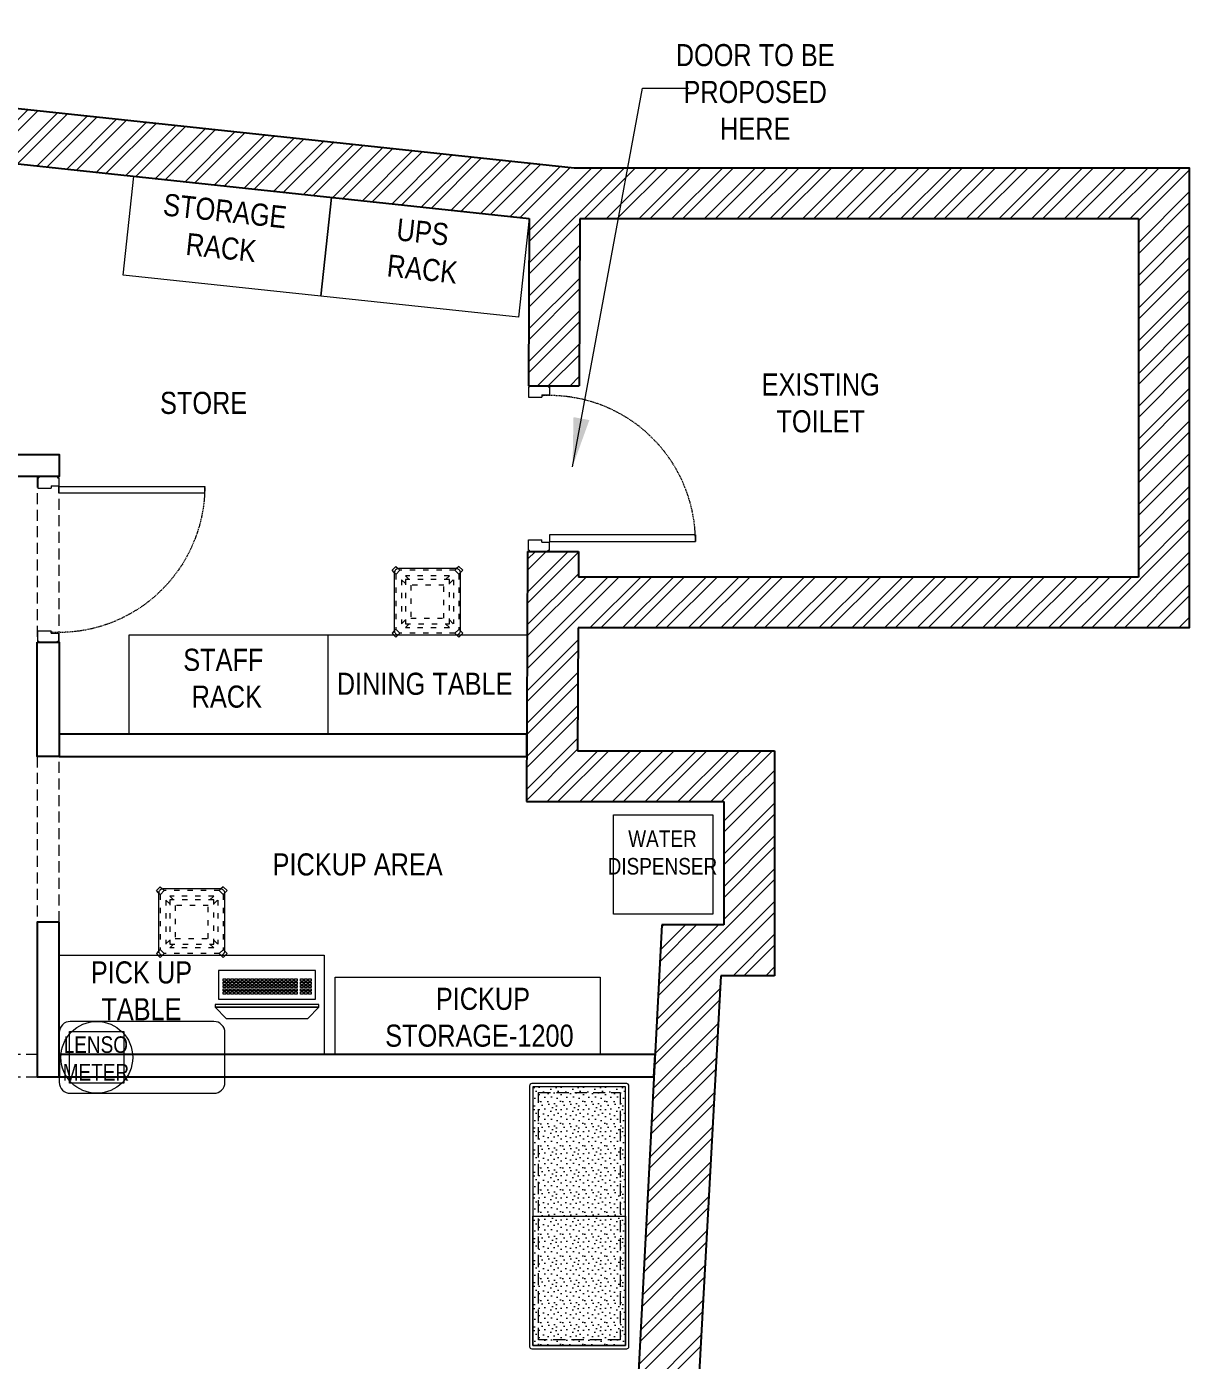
# Model space of a CAD drawing. Header units: millimetres. Extents: x 2137169 to 2150308, y 32445 to 49633.
# Drawn here: x 2144788 to 2150052, y 43596 to 49633 of the extents above; entities that cross this region are included whole.
import ezdxf

# ---------------------------------------------------------------- set-up
doc = ezdxf.new("R2010")
doc.units = ezdxf.units.MM
doc.header["$LTSCALE"] = 40
for name, pattern in [('a_p6_plan_L18$0$HIDDEN', [0.375, 0.25, -0.125]), ('ACAD_ISO03W100', [30, 12, -18]), ('HIDDEN2', [0.1875, 0.125, -0.0625])]:
    doc.linetypes.add(name, pattern=pattern)
doc.layers.add('A WALL', color=5, linetype='Continuous')
doc.layers.add('A-WALL', color=1, linetype='Continuous')
for name, color, linetype, lineweight in [('LENS-CURTAIN', 5, 'a_p6_plan_L18$0$HIDDEN', 9), ('LENS-DIM', 252, 'Continuous', 5), ('LENS-DOOR', 34, 'Continuous', 20), ('LENS-HATCH', 251, 'Continuous', 5), ('LENS-PARTITION', 21, 'Continuous', 25), ('LENS-TEXT', 31, 'Continuous', 5), ('LK-EQPMT', 3, 'Continuous', 18), ('LK-FF&E FLOOR', 1, 'Continuous', 9), ('LK-FF&E WALL', 1, 'Continuous', 9), ('LK-IT', 3, 'Continuous', 18), ('LN-ELEVATION-1', 81, 'Continuous', 13), ('LN-ELEVATION-2', 103, 'Continuous', 20), ('LN-ELEVATION-3', 125, 'a_p6_plan_L18$0$HIDDEN', 18), ('LN-ELEVATION-5', 167, 'Continuous', 5), ('LN-HATCH', 251, 'Continuous', 0)]:
    doc.layers.add(name, color=color, linetype=linetype, lineweight=lineweight)
doc.styles.add('LK TXT', font='Gill Sans MT Condensed Regular.ttf')
doc.styles.get("Standard").update_dxf_attribs({"font": 'Gill Sans MT Condensed Regular.ttf', "height": 100})
doc.dimstyles.new('100MM', dxfattribs={"dimtxt": 100, "dimasz": 50, "dimexe": 50, "dimexo": 50, "dimtad": 1, "dimdec": 0, "dimtxsty": 'Standard', "dimblk": 'OBLIQUE', "dimcen": 2.5, "dimdle": 50, "dimclrd": 256, "dimclre": 256, "dimclrt": 1, "dimadec": 0, "dimazin": 0, "dimtfac": 1, "dimtdec": 0, "dimtmove": 0, "dimatfit": 3, "dimfxl": 50, "dimfxlon": 1, "dimlwd": -1, "dimlwe": -1, "dimarcsym": 0})
pattern_1 = [(225, (-5155090.45, -36221.76), (74.087113, -74.087113), []), (225, (-5155139.84, -36221.76), (74.087113, -74.087113), [])]

# ---------------------------------------------------------------- blocks, each defined once
blk = doc.blocks.new('*U41')
at = {"layer": 'LENS-DOOR'}
for p, q in [((547491.5, 1778573.8), (547491.5, 1779235.3)), ((547522.8, 1779235.3), (547491.5, 1779235.3)), ((547522.8, 1779235.3), (547522.8, 1778573.8)), ((547447.3, 1778568.6), (547452.5, 1778568.6)), ((547447.3, 1778484.1), (547447.3, 1778568.6)), ((547452.5, 1778573.8), (547488.9, 1778573.8)), ((547452.5, 1778568.6), (547452.5, 1778573.8)), ((547488.9, 1778539.9), (547488.9, 1778573.8)), ((547488.9, 1778539.9), (547499.3, 1778539.9)), ((547522.8, 1778573.8), (547491.5, 1778573.8)), ((547499.3, 1778478.9), (547499.3, 1778539.9)), ((548145.2, 1778478.9), (548145.2, 1778539.9)), ((548155.6, 1778539.9), (548145.2, 1778539.9)), ((548192.1, 1778573.8), (548155.6, 1778573.8)), ((548155.6, 1778539.9), (548155.6, 1778573.8)), ((548192.1, 1778568.6), (548192.1, 1778573.8)), ((548197.3, 1778568.6), (548192.1, 1778568.6)), ((548197.3, 1778484.1), (548197.3, 1778568.6)), ((547447.3, 1778484.1), (547452.5, 1778484.1)), ((547452.5, 1778478.9), (547452.5, 1778484.1)), ((547452.5, 1778478.9), (547499.3, 1778478.9)), ((548192.1, 1778478.9), (548145.2, 1778478.9)), ((548192.1, 1778478.9), (548192.1, 1778484.1)), ((548197.3, 1778484.1), (548192.1, 1778484.1))]:
    blk.add_line(p, q, dxfattribs=at)
at = {"layer": 'LENS-DOOR', "color": 7, "linetype": 'HIDDEN2', "extrusion": (0, 0, -1)}
blk.add_ellipse((547491.5, 1778573.8), major_axis=(661.5, 0), ratio=1, start_param=-1.570791, end_param=0.051209, dxfattribs=at)
blk = doc.blocks.new('*U30')
at = {"layer": 'LK-EQPMT', "ltscale": 12}
blk.add_lwpolyline([(6, 4.9), (-6, 4.9), (-6, -4.9), (6, -4.9)], close=True, dxfattribs=at)
blk = doc.blocks.new('*U31')
at = {"color": 0, "linetype": 'ByBlock', "lineweight": -2, "transparency": 16777216}
for p in [(0, 0), (18, 0), (35.9, 0), (53.9, 0), (71.8, 0), (89.8, 0), (107.8, 0), (125.7, 0), (143.7, 0), (161.6, 0), (179.6, 0), (197.6, 0), (215.5, 0), (233.5, 0), (251.4, 0), (269.4, 0), (287.4, 0), (305.3, 0), (323.3, 0), (0, -14.7), (0, -29.5), (0, -44.2), (0, -59), (18, -14.7), (18, -29.5), (18, -44.2), (18, -59), (35.9, -14.7), (35.9, -29.5), (35.9, -44.2), (35.9, -59), (53.9, -14.7), (53.9, -29.5), (53.9, -44.2), (53.9, -59), (71.8, -14.7), (71.8, -29.5), (71.8, -44.2), (71.8, -59), (89.8, -14.7), (89.8, -29.5), (89.8, -44.2), (89.8, -59), (107.8, -14.7), (107.8, -29.5), (107.8, -44.2), (107.8, -59), (125.7, -14.7), (125.7, -29.5), (125.7, -44.2), (125.7, -59), (143.7, -14.7), (143.7, -29.5), (143.7, -44.2), (143.7, -59), (161.6, -14.7), (161.6, -29.5), (161.6, -44.2), (161.6, -59), (179.6, -14.7), (179.6, -29.5), (179.6, -44.2), (179.6, -59), (197.6, -14.7), (197.6, -29.5), (197.6, -44.2), (197.6, -59), (215.5, -14.7), (215.5, -29.5), (215.5, -44.2), (215.5, -59), (233.5, -14.7), (233.5, -29.5), (233.5, -44.2), (233.5, -59), (251.4, -14.7), (251.4, -29.5), (251.4, -44.2), (251.4, -59), (269.4, -14.7), (269.4, -29.5), (269.4, -44.2), (269.4, -59), (287.4, -14.7), (287.4, -29.5), (287.4, -44.2), (287.4, -59), (305.3, -14.7), (305.3, -29.5), (305.3, -44.2), (305.3, -59), (323.3, -14.7), (323.3, -29.5), (323.3, -44.2), (323.3, -59)]:
    blk.add_blockref('*U30', p, dxfattribs=at)
blk = doc.blocks.new('*U28')
at = {"layer": 'LK-EQPMT', "ltscale": 12}
blk.add_lwpolyline([(6, 4.9), (-6, 4.9), (-6, -4.9), (6, -4.9)], close=True, dxfattribs=at)
blk = doc.blocks.new('*U29')
at = {"color": 0, "linetype": 'ByBlock', "lineweight": -2, "transparency": 16777216}
for p in [(0, 0), (18, 0), (35.9, 0), (0, -14.7), (0, -29.5), (0, -44.2), (0, -59), (18, -14.7), (18, -29.5), (18, -44.2), (18, -59), (35.9, -14.7), (35.9, -29.5), (35.9, -44.2), (35.9, -59)]:
    blk.add_blockref('*U28', p, dxfattribs=at)
blk = doc.blocks.new('KEYBOARD')
at = {"ltscale": 12}
blk.add_lwpolyline([(8, 0), (8, 129.1), (448, 129.1), (448, 0)], close=True, dxfattribs=at)
for name, p in [('*U31', (35.2, 101.6)), ('*U29', (386.6, 101.6))]:
    blk.add_blockref(name, p)
blk = doc.blocks.new('Pickup table PC')
at = {"layer": 'LN-ELEVATION-2', "ltscale": 0.5}
for points in [[(470, 50), (0, 50), (0, 62), (470, 62)], [(420, 0), (50, 0), (0, 50), (470, 50)]]:
    blk.add_lwpolyline(points, close=True, dxfattribs=at)
blk = doc.blocks.new('Stool')
at = {"layer": 'LN-ELEVATION-1', "ltscale": 0.5}
blk.add_lwpolyline([(-130, 300), (130, 300, -0.414214), (150, 280), (150, 20, -0.414214), (130, 0), (-130, 0, -0.414214), (-150, 20), (-150, 280, -0.414214)], format="xyb", close=True, dxfattribs=at)
at = {"layer": 'LN-ELEVATION-3', "linetype": 'ACAD_ISO03W100', "ltscale": 0.05}
for p, q in [((-100, 232.3), (-142.4, 274.7)), ((-142.4, 274.7), (-142.4, 25.3)), ((-82.3, 250), (-124.7, 292.4)), ((-124.7, 292.4), (124.7, 292.4)), ((-117.4, 249.7), (-117.4, 50.3)), ((-99.7, 267.4), (99.7, 267.4)), ((82.3, 250), (124.7, 292.4)), ((100, 232.3), (142.4, 274.7)), ((117.4, 249.7), (117.4, 50.3)), ((142.4, 274.7), (142.4, 25.3)), ((-100, 67.7), (-142.4, 25.3)), ((100, 67.7), (142.4, 25.3)), ((-82.3, 50), (-124.7, 7.6)), ((-124.7, 7.6), (124.7, 7.6)), ((-99.7, 32.6), (99.7, 32.6)), ((82.3, 50), (124.7, 7.6))]:
    blk.add_line(p, q, dxfattribs=at)
for points in [[(-132.2, 299.9), (-124.7, 292.4), (-142.4, 274.7), (-149.9, 282.2)], [(132.2, 299.9), (124.7, 292.4), (142.4, 274.7), (149.9, 282.2)], [(-132.2, 0.1), (-124.7, 7.6), (-142.4, 25.3), (-149.9, 17.8)], [(132.2, 0.1), (124.7, 7.6), (142.4, 25.3), (149.9, 17.8)]]:
    blk.add_lwpolyline(points, dxfattribs=at)
for points in [[(-100, 250), (100, 250), (100, 50), (-100, 50)], [(-75, 225), (75, 225), (75, 75), (-75, 75)]]:
    blk.add_lwpolyline(points, close=True, dxfattribs=at)
at = {"layer": 'LN-ELEVATION-5', "ltscale": 0.5}
for points in [[(-149.9, 282.2), (-160.1, 292.4), (-142.4, 310.1), (-132.2, 299.9)], [(149.9, 282.2), (160.1, 292.4), (142.4, 310.1), (132.2, 299.9)], [(-149.9, 17.8), (-160.1, 7.6), (-142.4, -10.1), (-132.2, 0.1)], [(149.9, 17.8), (160.1, 7.6), (142.4, -10.1), (132.2, 0.1)]]:
    blk.add_lwpolyline(points, dxfattribs=at)
blk = doc.blocks.new('*U44')
at = {"layer": 'LENS-DOOR'}
for p, q in [((547491.5, 1778573.8), (547491.5, 1779235.3)), ((547522.8, 1779235.3), (547491.5, 1779235.3)), ((547522.8, 1779235.3), (547522.8, 1778573.8)), ((547447.3, 1778568.6), (547452.5, 1778568.6)), ((547447.3, 1778484.1), (547447.3, 1778568.6)), ((547452.5, 1778573.8), (547488.9, 1778573.8)), ((547452.5, 1778568.6), (547452.5, 1778573.8)), ((547488.9, 1778539.9), (547488.9, 1778573.8)), ((547488.9, 1778539.9), (547499.3, 1778539.9)), ((547522.8, 1778573.8), (547491.5, 1778573.8)), ((547499.3, 1778478.9), (547499.3, 1778539.9)), ((548145.2, 1778478.9), (548145.2, 1778539.9)), ((548155.6, 1778539.9), (548145.2, 1778539.9)), ((548192.1, 1778573.8), (548155.6, 1778573.8)), ((548155.6, 1778539.9), (548155.6, 1778573.8)), ((548192.1, 1778568.6), (548192.1, 1778573.8)), ((548197.3, 1778568.6), (548192.1, 1778568.6)), ((548197.3, 1778484.1), (548197.3, 1778568.6)), ((547447.3, 1778484.1), (547452.5, 1778484.1)), ((547452.5, 1778478.9), (547452.5, 1778484.1)), ((547452.5, 1778478.9), (547499.3, 1778478.9)), ((548192.1, 1778478.9), (548145.2, 1778478.9)), ((548192.1, 1778478.9), (548192.1, 1778484.1)), ((548197.3, 1778484.1), (548192.1, 1778484.1))]:
    blk.add_line(p, q, dxfattribs=at)
at = {"layer": 'LENS-DOOR', "color": 7, "linetype": 'HIDDEN2', "extrusion": (0, 0, -1)}
blk.add_ellipse((547491.5, 1778573.8), major_axis=(661.5, 0), ratio=1, start_param=-1.570791, end_param=0.051209, dxfattribs=at)
blk = doc.blocks.new('A$C0b04b9d4')
at = {"layer": 'LN-HATCH'}
h = blk.add_hatch(dxfattribs=at)
h.set_pattern_fill('ANSI32', color=256, scale=11, angle=180)
h.set_pattern_definition(pattern_1)
h.paths.add_polyline_path([(6658.7, 7739.8), (6378.7, 7739.8), (5854.7, -2299.5), (6106, -2284.3)])
h.paths.add_polyline_path([(0, -2384.9), (250, -2369.7), (250, 11527.8), (5777.6, 10937.7), (5778.7, 11189), (0, 11805.9)])
h = blk.add_hatch(dxfattribs=at)
h.set_pattern_fill('ANSI32', color=256, scale=11, angle=180)
h.set_pattern_definition(pattern_1)
h.paths.add_polyline_path([(8766.7, 11167.4), (5981.7, 11167.4), (5778.7, 11189), (5774.2, 10180.8), (6004.2, 10179.8), (6007.6, 10937.4), (8536.7, 10937.4), (8536.7, 9314.4), (6000.3, 9314.4), (6000.3, 9314.8), (6000.8, 9429.8), (5770.8, 9430.8), (5765.7, 8297.8), (6658.7, 8297.8), (6658.7, 7739.8), (6646, 7509.8), (6888.7, 7509.8), (6888.7, 8527.8), (5996.7, 8527.8), (5999.2, 9084.4), (8766.7, 9084.4)])
at = {"layer": 'A WALL', "color": 1}
for p, q in [((5777.6, 10937.7), (5774.2, 10180.8)), ((6007.6, 10936.7), (6004.2, 10179.8)), ((6007.6, 10937.4), (8536.7, 10937.4)), ((8536.7, 10937.4), (8536.7, 9314.4)), ((5774.2, 10180.8), (6004.2, 10179.8)), ((5770.8, 9430.8), (5765.7, 8297.8)), ((5770.8, 9430.8), (6000.8, 9429.8)), ((6000.8, 9429.8), (6000.3, 9314.4)), ((6000.3, 9314.8), (6000.3, 9314.4)), ((8536.7, 9314.4), (6000.3, 9314.4)), ((5999.2, 9084.4), (5996.7, 8527.8)), ((5996.7, 8527.8), (6888.7, 8527.8)), ((6888.7, 8527.8), (6888.7, 7509.8)), ((5765.7, 8297.8), (6658.7, 8297.8)), ((6658.7, 8297.8), (6658.7, 7739.8)), ((6658.7, 7739.8), (6378.7, 7739.8)), ((6888.7, 7509.8), (6646, 7509.8))]:
    blk.add_line(p, q, dxfattribs=at)
blk.add_lwpolyline([(0, 11805.9), (5981.7, 11167.4), (8766.7, 11167.4), (8766.7, 9084.4), (5999.2, 9084.4)], dxfattribs=at)
at = {"layer": 'A-WALL'}
for p, q in [((250, 11527.8), (5777.6, 10937.7)), ((6378.7, 7739.8), (5854.7, -2299.5)), ((6646, 7509.8), (6106, -2284.3))]:
    blk.add_line(p, q, dxfattribs=at)
at = {"layer": 'LENS-DOOR', "xscale": -1, "rotation": 270}
blk.add_blockref('*U44', (-1772704.8, -538016.8), dxfattribs=at)
blk = doc.blocks.new('_Oblique')
at = {"color": 0, "linetype": 'ByBlock', "lineweight": -2}
blk.add_line((-0.5, -0.5), (0.5, 0.5), dxfattribs=at)
blk = doc.blocks.new('2 seater bench')
at = {"layer": 'LENS-HATCH', "lineweight": 0}
h = blk.add_hatch(dxfattribs=at)
h.set_pattern_fill('STIP1', color=177, scale=100, angle=270, pattern_type=2)
h.set_pattern_definition([(270, (6617251.08, -170421.61), (100, -2e-13), [0, -100]), (270, (6617235.08, -170433.61), (100, -2e-13), [0, -100]), (270, (6617211.08, -170428.61), (100, -2e-13), [0, -100]), (270, (6617188.08, -170463.61), (100, -2e-13), [0, -100]), (270, (6617224.08, -170460.61), (100, -2e-13), [0, -100]), (270, (6617248.08, -170487.61), (100, -2e-13), [0, -100]), (270, (6617255.08, -170452.61), (100, -2e-13), [0, -100]), (270, (6617214.08, -170494.61), (100, -2e-13), [0, -100]), (270, (6617182.08, -170489.61), (100, -2e-13), [0, -100]), (270, (6617167.08, -170415.61), (100, -2e-13), [0, -100]), (270, (6617187.08, -170433.61), (100, -2e-13), [0, -100]), (270, (6617168.08, -170447.61), (100, -2e-13), [0, -100]), (270, (6617232.08, -170508.61), (100, -2e-13), [0, -100]), (270, (6617207.08, -170476.61), (100, -2e-13), [0, -100]), (270, (6617240.08, -170468.61), (100, -2e-13), [0, -100]), (270, (6617231.08, -170485.61), (100, -2e-13), [0, -100]), (270, (6617204.08, -170449.61), (100, -2e-13), [0, -100]), (270, (6617258.08, -170477.61), (100, -2e-13), [0, -100]), (270, (6617199.08, -170508.61), (100, -2e-13), [0, -100]), (270, (6617169.08, -170505.61), (100, -2e-13), [0, -100])])
h.paths.add_polyline_path([(585, 210), (0, 210), (0, -210), (585, -210)])
h.paths.add_polyline_path([(0, 245), (0, -210)])
h.paths.add_polyline_path([(-585, 210), (0, 210), (0, -210), (-585, -210)])
at = {"layer": 'LN-ELEVATION-2', "ltscale": 0.5}
for points in [[(-585, 210), (0, 210), (0, -210), (-585, -210)], [(585, 210), (0, 210), (0, -210), (585, -210)]]:
    blk.add_lwpolyline(points, close=True, dxfattribs=at)
at = {"layer": 'LN-ELEVATION-5', "ltscale": 0.5}
blk.add_lwpolyline([(590, 225), (-590, 225, 0.414214), (-600, 215), (-600, -215, 0.414214), (-590, -225), (590, -225, 0.414214), (600, -215), (600, 215, 0.414214)], format="xyb", close=True, dxfattribs=at)
blk.add_lwpolyline([(585, 210), (-585, 210), (-585, -210), (585, -210)], close=True, dxfattribs=at)
at = {"layer": 'LN-ELEVATION-5', "linetype": 'HIDDEN2', "ltscale": 11}
blk.add_lwpolyline([(-560, 185), (560, 185), (560, -185), (-560, -185)], close=True, dxfattribs=at)

msp = doc.modelspace()

# ---------------------------------------------------------------- linework, layer by layer
at = {"layer": 'LENS-CURTAIN', "ltscale": 5}
for points in [[(2144935.6, 46846.5), (2144935.6, 47596.5), (2144835.6, 47596.5), (2144835.6, 46846.5)], [(2144935.6, 45579.9), (2144935.6, 46329.9), (2144835.6, 46329.9), (2144835.6, 45579.9)], [(2144035.6, 44879.9), (2144835.6, 44879.9), (2144835.6, 44979.9), (2144035.6, 44979.9)], [(2144935.6, 44879.9), (2145685.6, 44879.9), (2145685.6, 44979.9), (2144935.6, 44979.9)]]:
    msp.add_lwpolyline(points, close=True, dxfattribs=at)
at = {"layer": 'LENS-PARTITION'}
for points in [[(2143135.6, 47696.5), (2144935.6, 47696.5), (2144935.6, 47596.5), (2143135.6, 47596.5)], [(2144835.6, 46846.5), (2144935.6, 46846.5), (2144935.6, 46329.9), (2144835.6, 46329.9)], [(2147052.6, 46429.9), (2144935.6, 46429.9), (2144935.6, 46329.9), (2147052.2, 46329.9)], [(2144935.6, 45579.9), (2144835.6, 45579.9), (2144835.6, 44879.9), (2144935.6, 44879.9)], [(2144935.6, 44879.9), (2147628.4, 44879.9), (2147633.6, 44979.9), (2144935.6, 44979.9)]]:
    msp.add_lwpolyline(points, close=True, dxfattribs=at)
at = {"layer": 'LK-EQPMT'}
msp.add_lwpolyline([(2144982.7, 44849.9), (2144982.7, 45084.9), (2145228.7, 45084.9), (2145228.7, 44849.9)], close=True, dxfattribs=at)
at = {"layer": 'LK-FF&E WALL'}
for points in [[(2145273.4, 48956), (2146168.3, 48860.5), (2146120.5, 48413), (2145225.6, 48508.6)], [(2146168.3, 48860.5), (2147063.2, 48765), (2147015.4, 48317.5), (2146120.5, 48413)], [(2146151.5, 46429.9), (2145251.5, 46429.9), (2145251.5, 46879.9), (2146151.5, 46879.9)], [(2147052.6, 46429.9), (2146152.6, 46429.9), (2146152.6, 46879.9), (2147052.6, 46879.9)], [(2147894.7, 45616), (2147444.7, 45616), (2147444.7, 46066), (2147894.7, 46066)], [(2146135.6, 44979.9), (2144935.6, 44979.9), (2144935.6, 45429.9), (2146135.6, 45429.9)], [(2146184.9, 44979.9), (2146184.9, 45329.9), (2147384.9, 45329.9), (2147384.9, 44979.9)]]:
    msp.add_lwpolyline(points, close=True, dxfattribs=at)
msp.add_lwpolyline([(2145685.6, 44854.9), (2145685.6, 45079.9, 0.414214), (2145635.6, 45129.9), (2144985.6, 45129.9, 0.414214), (2144935.6, 45079.9), (2144935.6, 44854.9, 0.414214), (2144985.6, 44804.9), (2145635.6, 44804.9, 0.414214)], format="xyb", close=True, dxfattribs=at)
msp.add_circle((2145105.7, 44967.4), 162.5, dxfattribs=at)

# ---------------------------------------------------------------- block references
at = {"layer": 'LENS-DIM', "color": 3}
msp.add_blockref('A$C0b04b9d4', (2141285.6, 37827.2), dxfattribs=at)
at = {"layer": 'LENS-DOOR', "rotation": 270}
msp.add_blockref('*U41', (366359.2, 595043.8), dxfattribs=at)
at = {"layer": 'LK-FF&E FLOOR', "rotation": 90}
msp.add_blockref('2 seater bench', (2147290.1, 44248.4), dxfattribs=at)
at = {"layer": 'LK-FF&E WALL', "xscale": -1}
for p in [(2146602.6, 46879.9), (2145535.6, 45429.9)]:
    msp.add_blockref('Stool', p, dxfattribs=at)
at = {"layer": 'LK-IT', "ltscale": 0.5, "xscale": -1, "rotation": 180}
msp.add_blockref('KEYBOARD', (2145648, 45360.3), dxfattribs=at)
at = {"layer": 'LK-IT', "xscale": -1}
msp.add_blockref('Pickup table PC', (2146111, 45144.1), dxfattribs=at)

# ---------------------------------------------------------------- texts
at = {"layer": 'LENS-TEXT', "color": 0, "linetype": 'Continuous', "ltscale": 3, "attachment_point": 5, "style": 'LK TXT'}
for s, width, gutter_width, insert, char_height in [('DOOR TO BE PROPOSED HERE', 783.964, 1, (2148086.6, 49337.7), 100), ('EXISTING TOILET', 783.964, 1, (2148383.4, 47929.4), 100), ('STORE', 783.964, 1, (2145589.4, 47929.4), 100), ('STAFF\\P RACK', 1099.487, 1, (2145678.5, 46683.1), 100), ('DINING TABLE', 783.964, 1, (2146590.1, 46657.9), 100), ('WATER \\PDISPENSER', 264.162, 0.75, (2147666.7, 45894.5), 75), ('PICKUP AREA', 783.964, 1, (2146286.7, 45840.1), 100), ('PICK UP TABLE', 783.964, 1, (2145307.8, 45268.7), 100), (' PICKUP STORAGE-1200', 1099.487, 1, (2146838, 45148.4), 100), ('LENSO\\PMETER', 353.056, 0.5, (2145101.4, 44962.6), 75)]:
    msp.add_mtext_dynamic_manual_height_columns(s, width=width, gutter_width=gutter_width, heights=[0], dxfattribs=dict(at, insert=insert, char_height=char_height))
at = {"layer": 'LENS-TEXT', "color": 0, "linetype": 'Continuous', "ltscale": 3, "char_height": 100, "attachment_point": 5, "rotation": 353.90717, "style": 'LK TXT'}
for s, insert in [('STORAGE \\PRACK', (2145677.4, 48715.6)), ('UPS\\P RACK', (2146572.3, 48620.1))]:
    msp.add_mtext_dynamic_manual_height_columns(s, width=1099.487, gutter_width=1, heights=[0], dxfattribs=dict(at, insert=insert))

# ---------------------------------------------------------------- leaders
at = {"layer": 'LENS-TEXT', "color": 0, "linetype": 'Continuous', "ltscale": 3}
msp.add_leader([(2147259.6, 47640.7), (2147576.5, 49355.4), (2147784.4, 49355.4)], dimstyle='100MM', override={"dimasz": 222, "dimgap": 0.625, "dimtad": 0}, dxfattribs=at)

doc.saveas('drawing.dxf')
